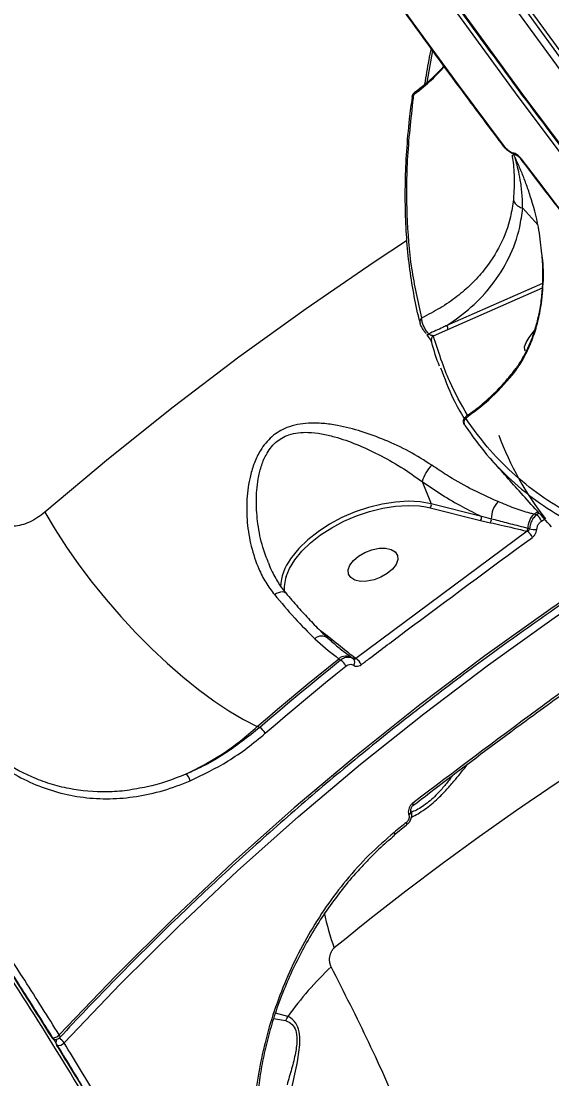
# Model space of a CAD drawing. Header units: millimetres. Extents: x -6028 to 5958, y -6064 to 4137.
# Drawn here: x 577.6 to 668.5, y -255 to -73.9 of the extents above; entities that cross this region are included whole.
import ezdxf

# ---------------------------------------------------------------- set-up
doc = ezdxf.new("R2010")
doc.units = ezdxf.units.MM
for name, color, linetype in [('DIKOM_ОБЪЕКТ', 7, 'Continuous'), ('DIKOM_РАЗМЕР_ЗОНА', 7, 'Continuous'), ('DIKOM_РАЗМЕР_ОБЪЕКТА', 7, 'Continuous')]:
    doc.layers.add(name, color=color, linetype=linetype)
doc.styles.add('style1', font='arial.ttf', dxfattribs={"width": 0.8})
doc.dimstyles.new('1-50', dxfattribs={"dimtxt": 300, "dimasz": 200, "dimexe": 100, "dimexo": 0, "dimgap": 100, "dimtad": 1, "dimtxsty": 'style1', "dimcen": 200, "dimclrd": 7, "dimclre": 7, "dimclrt": 7, "dimadec": 1, "dimazin": 2, "dimtfac": 1, "dimtmove": 0, "dimatfit": 2, "dimfxl": 0, "dimlwd": 25, "dimlwe": 18, "dimarcsym": 0})

# ---------------------------------------------------------------- blocks, each defined once
blk = doc.blocks.new('*D9')
at = {"layer": 'Defpoints', "color": 0, "transparency": 16777216}
for p in [(-6027.56, 1459.58), (4556.58, 1382.7), (4556.58, -5964.37)]:
    blk.add_point(p, dxfattribs=at)
at = {"layer": 'DIKOM_РАЗМЕР_ЗОНА', "color": 7, "lineweight": 18, "transparency": 16777216}
for p, q in [((-6027.56, 1459.58), (-6027.56, -6064.37)), ((4556.58, 1382.7), (4556.58, -6064.37))]:
    blk.add_line(p, q, dxfattribs=at)
at = {"layer": 'DIKOM_РАЗМЕР_ЗОНА', "color": 7, "lineweight": 25, "transparency": 16777216}
blk.add_line((-5827.56, -5964.37), (4356.58, -5964.37), dxfattribs=at)
at = {"layer": 'DIKOM_РАЗМЕР_ЗОНА', "color": 7, "transparency": 16777216}
for points in [[(-5827.56, -5931.03), (-5827.56, -5997.7), (-6027.56, -5964.37)], [(4356.58, -5931.03), (4356.58, -5997.7), (4556.58, -5964.37)]]:
    blk.add_solid(points, dxfattribs=at)
at = {"layer": 'DIKOM_РАЗМЕР_ЗОНА', "color": 7, "transparency": 16777216, "insert": (157.08, -5711.2), "char_height": 300, "attachment_point": 5, "style": 'style1'}
blk.add_mtext('10600', dxfattribs=at)
blk = doc.blocks.new('*D11')
at = {"layer": 'Defpoints', "color": 0, "transparency": 16777216}
for p in [(259.43, 2965.58), (1920.55, -3002.33), (4022.59, -3002.33)]:
    blk.add_point(p, dxfattribs=at)
at = {"layer": 'DIKOM_РАЗМЕР_ОБЪЕКТА', "color": 7, "lineweight": 18, "transparency": 16777216}
for p, q in [((259.43, 2965.58), (4122.59, 2965.58)), ((1920.55, -3002.33), (4122.59, -3002.33))]:
    blk.add_line(p, q, dxfattribs=at)
at = {"layer": 'DIKOM_РАЗМЕР_ОБЪЕКТА', "color": 7, "lineweight": 25, "transparency": 16777216}
blk.add_line((4022.59, 2765.58), (4022.59, -2802.33), dxfattribs=at)
at = {"layer": 'DIKOM_РАЗМЕР_ОБЪЕКТА', "color": 7, "transparency": 16777216}
for points in [[(3989.25, 2765.58), (4055.92, 2765.58), (4022.59, 2965.58)], [(3989.25, -2802.33), (4055.92, -2802.33), (4022.59, -3002.33)]]:
    blk.add_solid(points, dxfattribs=at)
at = {"layer": 'DIKOM_РАЗМЕР_ОБЪЕКТА', "color": 7, "transparency": 16777216, "insert": (3769.41, -24.42), "char_height": 300, "attachment_point": 5, "rotation": 90, "style": 'style1'}
blk.add_mtext('6000', dxfattribs=at)
blk = doc.blocks.new('*D12')
at = {"layer": 'Defpoints', "color": 0, "transparency": 16777216}
for p in [(3056.58, 1987.9), (-4027.97, 676.5), (3056.58, -3714.77)]:
    blk.add_point(p, dxfattribs=at)
at = {"layer": 'DIKOM_РАЗМЕР_ОБЪЕКТА', "color": 7, "lineweight": 18, "transparency": 16777216}
for p, q in [((3056.58, 1987.9), (3056.58, -3814.77)), ((-4027.97, 676.5), (-4027.97, -3814.77))]:
    blk.add_line(p, q, dxfattribs=at)
at = {"layer": 'DIKOM_РАЗМЕР_ОБЪЕКТА', "color": 7, "lineweight": 25, "transparency": 16777216}
blk.add_line((-3827.97, -3714.77), (2856.58, -3714.77), dxfattribs=at)
at = {"layer": 'DIKOM_РАЗМЕР_ОБЪЕКТА', "color": 7, "transparency": 16777216}
for points in [[(-3827.97, -3681.44), (-3827.97, -3748.11), (-4027.97, -3714.77)], [(2856.58, -3681.44), (2856.58, -3748.11), (3056.58, -3714.77)]]:
    blk.add_solid(points, dxfattribs=at)
at = {"layer": 'DIKOM_РАЗМЕР_ОБЪЕКТА', "color": 7, "transparency": 16777216, "insert": (20, -3461.6), "char_height": 300, "attachment_point": 5, "style": 'style1'}
blk.add_mtext('7100', dxfattribs=at)

msp = doc.modelspace()

# ---------------------------------------------------------------- linework, layer by layer
at = {"layer": 'DIKOM_ОБЪЕКТ', "color": 7, "linetype": 'Continuous', "lineweight": 15}
for p, q in [((647.09, -84.434), (648.068, -78.945)), ((660.184, -95.336), (660.19, -95.342)), ((662.062, -97.133), (662.057, -97.123)), ((663.469, -105.99), (666.057, -108.833)), ((666.878, -118.848), (650.502, -126.054)), ((650.643, -126.728), (666.841, -119.599)), ((645.9, -125.668), (645.892, -125.632)), ((648.176, -127.803), (650.643, -126.728)), ((646.254, -152.768), (647.802, -156.581)), ((646.878, -157.104), (647.652, -157.272)), ((647.652, -157.272), (656.258, -159.421)), ((656.408, -158.73), (647.802, -156.581)), ((665.35, -158.35), (666.037, -157.882)), ((665.841, -158.477), (665.35, -158.35)), ((666.293, -158.17), (665.841, -158.477)), ((666.684, -159.549), (667.217, -159.187)), ((656.258, -159.421), (657.943, -159.808)), ((664.254, -161.282), (634.928, -183.084)), ((664.162, -161.259), (664.254, -161.282)), ((629.761, -179.016), (628.879, -178.353)), ((630.857, -179.887), (629.761, -179.016)), ((633.483, -182.344), (634.297, -182.966)), ((631.977, -183.095), (632.304, -183.341)), ((634.297, -182.966), (634.549, -183.156)), ((634.928, -183.084), (634.749, -182.949)), ((618.461, -194.879), (618.037, -194.712)), ((643.976, -209.813), (643.984, -209.834)), ((644.299, -209.128), (644.31, -209.156)), ((644.655, -208.292), (644.666, -208.282)), ((643.595, -211.575), (641.482, -213.295)), ((641.483, -213.295), (641.475, -213.301)), ((623.282, -244.345), (621.132, -243.768)), ((620.841, -244.721), (622.886, -245.064)), ((584.227, -247.951), (584.212, -247.965))]:
    msp.add_line(p, q, dxfattribs=at)
at = {"layer": 'DIKOM_ОБЪЕКТ', "color": 7, "linetype": 'Continuous', "lineweight": 15, "flags": 128}
for points in [[(545.77, 103.619), (555.113, 85.311), (564.722, 67.185), (574.592, 49.247), (584.722, 31.503), (595.107, 13.957), (605.746, -3.385), (616.635, -20.517), (627.769, -37.434), (639.147, -54.132), (650.765, -70.605), (662.619, -86.849), (674.705, -102.858), (687.02, -118.627), (699.56, -134.153), (712.322, -149.429), (725.301, -164.452), (738.494, -179.216)], [(739.543, -179.105), (726.35, -164.341), (713.371, -149.318), (700.609, -134.042), (688.069, -118.516), (675.754, -102.747), (663.668, -86.738), (651.814, -70.494), (640.196, -54.021), (628.819, -37.323), (617.684, -20.406), (606.795, -3.274), (596.157, 14.068), (585.771, 31.614), (575.641, 49.358), (565.771, 67.296), (556.162, 85.422), (546.819, 103.73)], [(618.193, -6.604), (625.327, -17.796), (632.566, -28.896), (639.91, -39.903), (647.358, -50.816), (654.909, -61.633), (662.561, -72.353), (670.314, -82.974), (678.166, -93.495)], [(679.298, -92.795), (671.451, -82.283), (663.705, -71.671), (656.059, -60.96), (648.515, -50.152), (641.073, -39.248), (633.735, -28.25), (626.502, -17.159), (619.374, -5.977)], [(619.794, -5.553), (626.937, -16.759), (634.185, -27.873), (641.538, -38.893), (648.996, -49.819), (656.556, -60.648), (664.219, -71.38), (671.983, -82.012), (679.846, -92.545)], [(660.332, -95.382), (652.479, -84.861), (644.727, -74.24), (637.074, -63.521), (629.524, -52.704), (622.076, -41.791), (614.732, -30.784), (607.493, -19.684), (600.359, -8.492)], [(662.827, -97.195), (662.821, -97.187), (662.823, -97.153), (662.845, -97.098)], [(686.576, -127.302), (683.632, -123.644), (680.699, -119.973), (677.78, -116.289), (674.872, -112.59), (671.978, -108.879), (669.096, -105.154), (666.226, -101.416), (663.37, -97.664)], [(643.588, -111.55), (638.049, -115.192), (626.377, -123.176), (614.898, -131.457), (603.618, -140.029), (592.543, -148.888), (581.68, -158.03)], [(663.926, -130.408), (663.817, -130.229), (663.79, -129.681), (664.044, -128.946), (664.557, -128.085), (665.289, -127.166), (665.458, -126.981)], [(622.994, -169.025), (623.555, -167.682), (624.475, -166.178), (625.687, -164.692), (627.165, -163.257), (628.877, -161.904), (630.785, -160.664), (632.848, -159.562), (635.02, -158.624), (637.255, -157.869), (639.501, -157.314), (641.712, -156.972), (643.838, -156.85), (645.833, -156.951), (646.878, -157.104)], [(647.802, -156.581), (645.926, -156.25), (643.869, -156.147), (641.676, -156.272), (639.397, -156.625), (637.079, -157.197), (634.776, -157.975), (632.535, -158.943), (630.408, -160.079), (628.44, -161.359), (626.674, -162.753), (625.15, -164.233), (623.9, -165.766), (623.725, -166.018)], [(581.68, -158.03), (583.446, -160.999), (585.398, -164.007), (587.517, -167.025), (589.785, -170.027), (592.18, -172.985), (594.681, -175.872), (597.265, -178.662), (599.908, -181.329), (602.587, -183.848), (605.276, -186.198), (607.952, -188.357), (610.59, -190.304), (613.165, -192.023), (615.655, -193.497), (618.037, -194.712)], [(640.298, -168.499), (639.213, -169.128), (638.017, -169.585), (636.807, -169.834), (635.681, -169.854), (634.73, -169.645), (634.031, -169.222), (633.641, -168.621), (633.591, -167.89), (633.886, -167.087), (634.501, -166.279), (635.387, -165.531), (636.472, -164.903), (637.668, -164.445), (638.878, -164.196), (640.004, -164.176), (640.955, -164.385), (641.654, -164.808), (642.044, -165.409), (642.093, -166.141), (641.799, -166.943), (641.183, -167.751), (640.298, -168.499)], [(676.246, -169.139), (668.293, -174.536), (656.981, -182.601), (645.88, -190.98), (635, -199.667), (624.346, -208.656), (613.926, -217.942), (603.747, -227.519), (593.815, -237.38), (584.136, -247.518)], [(584.976, -248.877), (594.625, -238.769), (604.528, -228.937), (614.676, -219.39), (625.065, -210.132), (635.687, -201.169), (646.535, -192.509), (657.601, -184.155), (668.88, -176.114), (677.362, -170.365)], [(620.965, -172.114), (621.352, -171.902), (621.726, -171.745), (622.073, -171.649), (622.381, -171.617), (622.637, -171.652), (622.833, -171.751), (622.898, -171.814)], [(618.037, -194.712), (619.759, -193.233), (621.487, -191.762), (623.22, -190.298), (624.96, -188.842), (626.705, -187.393), (628.457, -185.953), (630.214, -184.52), (631.977, -183.095)], [(632.304, -183.341), (630.554, -184.757), (628.809, -186.18), (627.069, -187.611), (625.336, -189.049), (623.608, -190.495), (621.887, -191.949), (620.171, -193.41), (618.461, -194.879)], [(619.41, -195.87), (621.116, -194.405), (622.828, -192.947), (624.546, -191.496), (626.269, -190.053), (627.999, -188.618), (629.734, -187.19), (631.475, -185.77), (633.222, -184.358)], [(643.576, -211.12), (643.311, -211.335), (643.046, -211.55), (642.782, -211.765), (642.517, -211.98), (642.253, -212.195), (641.989, -212.411), (641.725, -212.627), (641.461, -212.843)], [(643.595, -211.575), (643.605, -211.565), (643.638, -211.512), (643.651, -211.439), (643.645, -211.347), (643.62, -211.24), (643.576, -211.12)], [(641.461, -212.843), (641.505, -212.962), (641.531, -213.069), (641.538, -213.16), (641.524, -213.233), (641.492, -213.286), (641.483, -213.295)], [(584.136, -247.518), (584.206, -247.646), (584.248, -247.76), (584.261, -247.854), (584.244, -247.926), (584.227, -247.951)]]:
    msp.add_lwpolyline(points, dxfattribs=at)
at = {"layer": 'DIKOM_ОБЪЕКТ', "color": 7, "linetype": 'Continuous', "lineweight": 15}
for centre, radius, start, end in [((645.318, -87.101), 0.806, 126.19387, 170.88948), ((660.298, -95.229), 0.157, 226.43225, 282.3968), ((662.471, -96.146), 0.728, 211.26419, 258.74097), ((663.333, -97.515), 0.154, 220.81442, 283.6503), ((646.792, -125.452), 0.919, 130.11365, 191.33524), ((650.046, -126.501), 0.638, 339.17468, 44.40085), ((647.112, -127.167), 0.415, 262.04687, 309.98963), ((648.741, -128.535), 0.925, 127.61981, 194.47915), ((654.343, -142.606), 0.947, 131.85164, 219.96458), ((709.389, -126.436), 53.276, 200.19553, 217.91322), ((652.679, -154.666), 6.699, 135.49475, 163.54354), ((647.158, -156.803), 0.681, 316.4914, 19.02551), ((662.264, -159.084), 4.164, 136.35119, 181.36931), ((655.764, -158.952), 0.681, 316.49017, 19.03487), ((657.41, -159.339), 0.71, 318.67613, 12.73185), ((667.819, -160.787), 3.47, 135.37527, 179.91002), ((664.55, -160.36), 2.283, 20.79265, 55.55422), ((663.654, -160.784), 0.696, 316.96393, 0.19947), ((665.494, -158.08), 2.903, 252.91633, 277.76065), ((662.92, -163.272), 2.396, 22.93344, 56.14074), ((630.623, -171.177), 8.614, 143.20425, 177.38782), ((629.193, -171.101), 6.537, 161.48819, 186.04932), ((629.06, -181.031), 1.808, 54.11147, 131.25395), ((630.602, -179.489), 0.473, 265.21775, 302.65819), ((633.229, -184.69), 2.028, 58.23955, 128.12933), ((631.086, -185.363), 2.36, 25.20333, 58.94014), ((634.51, -182.625), 0.402, 237.91056, 306.37822), ((633.905, -183.686), 0.834, 319.51529, 39.44758), ((633.744, -185.009), 2.26, 23.07878, 58.39544), ((935.894, -604.442), 480.711, 119.39388, 129.33352), ((617.276, -196.963), 2.397, 27.11818, 60.37735), ((604.976, -204.199), 1.558, 6.38809, 57.59721), ((644.266, -208.057), 0.46, 330.64464, 31.74385), ((643.65, -209.242), 0.658, 299.72754, 10.35522), ((643.656, -209.26), 0.661, 299.80091, 9.79582), ((672.062, -217.922), 43.425, 191.52961, 199.79383), ((669.803, -277.415), 57.078, 133.25923, 144.59199), ((621.017, -243.568), 2.394, 321.32618, 341.06976), ((583.124, -246.671), 1.32, 258.16566, 320.07007), ((583.346, -247.672), 0.572, 210.53415, 248.18946), ((583.494, -247.271), 1, 248.86359, 317.09668), ((582.745, -250.328), 2.661, 33.05124, 58.86744), ((584.698, -248.799), 1.132, 150.87774, 207.28589), ((583.967, -248.032), 1.316, 257.87833, 320.03727)]:
    msp.add_arc(centre, radius, start, end, dxfattribs=at)
for points, knots in [([(739.373, -179.061), (737.211, -176.67), (730.942, -169.736), (720.705, -158.089), (708.726, -144.049), (696.938, -129.789), (685.341, -115.316), (673.94, -100.633), (662.736, -85.744), (651.733, -70.653), (640.933, -55.364), (630.34, -39.881), (619.956, -24.208), (609.785, -8.348), (599.827, 7.693), (590.087, 23.912), (580.567, 40.304), (571.269, 56.865), (562.195, 73.591), (553.349, 90.478), (544.731, 107.521), (536.346, 124.715), (528.194, 142.056), (520.278, 159.541), (512.6, 177.163), (505.162, 194.918), (497.966, 212.802), (491.013, 230.811), (484.306, 248.938), (477.847, 267.181), (471.636, 285.533), (465.677, 303.991), (459.968, 322.548), (454.518, 341.203), (449.56, 359.026), (446.524, 370.664), (445.125, 376.023)], [0, 0, 0, 0, 0.0157717, 0.0457291, 0.0756867, 0.1056445, 0.1356023, 0.1655601, 0.1955179, 0.2254759, 0.2554338, 0.2853918, 0.3153499, 0.3453079, 0.3752661, 0.4052242, 0.4351824, 0.4651406, 0.4950988, 0.5250572, 0.5550155, 0.5849738, 0.6149321, 0.6448905, 0.6748489, 0.7048073, 0.7347656, 0.764724, 0.7946825, 0.8246409, 0.8545994, 0.8845579, 0.9145164, 0.9444749, 0.9744334, 1, 1, 1, 1]), ([(584.136, -247.518), (582.183, -244.403), (576.881, -235.945), (567.526, -221.875), (555.889, -205.285), (543.464, -188.47), (530.327, -171.518), (516.533, -154.504), (502.12, -137.481), (487.1, -120.479), (471.51, -103.526), (455.403, -86.672), (438.856, -69.997), (421.944, -53.578), (404.717, -37.47), (387.198, -21.705), (369.422, -6.304), (351.446, 8.69), (333.355, 23.208), (315.231, 37.18), (297.133, 50.558), (279.09, 63.308), (261.133, 75.421), (243.314, 86.864), (225.718, 97.587), (208.427, 107.538), (191.498, 116.678), (174.965, 124.976), (158.85, 132.434), (143.199, 139.037), (128.082, 144.757), (113.572, 149.564), (100.368, 153.253), (88.381, 155.962), (77.515, 157.836), (67.183, 159.004), (57.431, 159.463), (48.341, 159.214), (39.938, 158.256), (32.979, 156.828), (28.98, 155.538), (27.351, 155.012)], [0, 0, 0, 0, 0.0156529, 0.0424898, 0.0694115, 0.0963763, 0.1233411, 0.1502628, 0.1770999, 0.2039369, 0.2308586, 0.2578233, 0.2847881, 0.3117098, 0.3385468, 0.3653839, 0.3923055, 0.4192703, 0.446235, 0.4731567, 0.4999938, 0.5268308, 0.5537526, 0.5807173, 0.6076819, 0.6346036, 0.6614408, 0.6882778, 0.7151994, 0.742164, 0.7691288, 0.7960505, 0.8228874, 0.8459666, 0.8691683, 0.8923973, 0.9156265, 0.9388281, 0.9615879, 0.984348, 1, 1, 1, 1]), ([(660.184, -95.336), (658.221, -92.721), (652.528, -85.14), (643.258, -72.437), (632.445, -57.165), (621.84, -41.697), (611.627, -26.312), (604.466, -15.186), (600.75, -9.299), (600.213, -8.448)], [0, 0, 0, 0, 0.0934441, 0.2709367, 0.4484311, 0.6259262, 0.8034219, 0.9715758, 1, 1, 1, 1]), ([(646.735, -84.751), (646.952, -83.377), (647.268, -81.378), (647.711, -79.297), (647.849, -78.645)], [0, 0, 0, 0, 0.6868533, 1, 1, 1, 1]), ([(644.842, -86.45), (644.881, -86.422), (645.949, -85.648), (647.818, -84.158), (649.378, -82.488), (650.096, -81.72)], [0, 0, 0, 0, 0.0202251, 0.5495719, 1, 1, 1, 1]), ([(644.982, -86.073), (645.589, -85.628), (647.059, -84.549), (648.735, -83.043), (649.716, -81.937), (650.012, -81.605)], [0, 0, 0, 0, 0.32936006, 0.79808715, 1, 1, 1, 1]), ([(646.2, -124.749), (645.571, -121.966), (644.314, -116.399), (643.575, -107.118), (643.618, -97.22), (644.434, -90.04), (644.842, -86.45)], [0, 0, 0, 0, 0.2485943, 0.4971887, 0.7485934, 1, 1, 1, 1]), ([(644.542, -86.979), (644.551, -86.89), (644.577, -86.651), (644.751, -86.329), (644.96, -86.184), (645.037, -86.132)], [0, 0, 0, 0, 0.2760754, 0.7364539, 1, 1, 1, 1]), ([(644.842, -86.45), (644.847, -86.422), (644.875, -86.274), (644.96, -86.194), (645.029, -86.129)], [0, 0, 0, 0, 0.1887284, 1, 1, 1, 1]), ([(645.952, -125.625), (645.937, -125.576), (645.509, -124.124), (644.893, -121.087), (644.122, -116.503), (643.624, -111.705), (643.366, -106.724), (643.354, -101.562), (643.597, -96.216), (644, -91.346), (644.427, -88.188), (644.596, -86.933)], [0, 0, 0, 0, 0.0045104, 0.1338799, 0.2635207, 0.3933886, 0.5234262, 0.6535871, 0.783819, 0.9140656, 1, 1, 1, 1]), ([(662.342, -96.85), (662.309, -96.849), (662.086, -96.84), (661.653, -96.639), (661.03, -96.241), (660.5, -95.753), (660.274, -95.43), (660.204, -95.332)], [0, 0, 0, 0, 0.0396297, 0.2697399, 0.5664988, 0.8677456, 1, 1, 1, 1]), ([(661.848, -96.524), (661.745, -96.497), (661.538, -96.441), (661.16, -96.21), (660.777, -95.893), (660.5, -95.599), (660.364, -95.424), (660.332, -95.382)], [0, 0, 0, 0, 0.22497576, 0.44958368, 0.68033514, 0.92381438, 1, 1, 1, 1]), ([(661.682, -96.917), (661.682, -96.934), (661.673, -97.098), (661.85, -98.157), (661.999, -99.817), (662.065, -101.927), (661.936, -103.618), (661.872, -104.464)], [0, 0, 0, 0, 0.0274941, 0.2574797, 0.4880172, 0.7440192, 1, 1, 1, 1]), ([(662.845, -97.098), (662.741, -97.011), (662.516, -96.822), (662.158, -96.607), (661.952, -96.552), (661.848, -96.524)], [0, 0, 0, 0, 0.2985975, 0.6490427, 1, 1, 1, 1]), ([(666.705, -113.295), (666.553, -111.931), (666.188, -108.659), (665.107, -104.818), (664.044, -101.712), (663.22, -99.606), (662.474, -97.92), (662.01, -96.955), (661.922, -96.835), (661.913, -96.822)], [0, 0, 0, 0, 0.2037545, 0.488978, 0.6123607, 0.735517, 0.8750064, 0.9868379, 1, 1, 1, 1]), ([(663.46, -105.984), (663.46, -105.983), (663.46, -105.07), (663.377, -103.374), (663.091, -101.14), (662.709, -99.293), (662.313, -97.836), (662.242, -97.502), (662.208, -97.341)], [0, 0, 0, 0, 0.000283, 0.2189161, 0.4375539, 0.6302011, 0.8223051, 1, 1, 1, 1]), ([(662.825, -97.197), (662.8, -97.174), (662.707, -97.087), (662.557, -96.98), (662.412, -96.894), (662.335, -96.862), (662.331, -96.861), (662.329, -96.861)], [0, 0, 0, 0, 0.1109205, 0.422667, 0.6630186, 0.8650806, 1, 1, 1, 1]), ([(663.214, -97.617), (663.185, -97.579), (663.092, -97.453), (662.949, -97.303), (662.843, -97.21), (662.826, -97.195)], [0, 0, 0, 0, 0.2723059, 0.8806466, 1, 1, 1, 1]), ([(663.37, -97.664), (663.325, -97.607), (663.171, -97.41), (662.981, -97.228), (662.845, -97.098)], [0, 0, 0, 0, 0.2879228, 1, 1, 1, 1]), ([(686.425, -127.256), (684.387, -124.72), (678.476, -117.37), (670.741, -107.487), (665.1, -100.086), (663.219, -97.618)], [0, 0, 0, 0, 0.2597904, 0.7532522, 1, 1, 1, 1]), ([(661.872, -104.464), (661.73, -105.47), (661.342, -108.211), (659.763, -112.353), (657.342, -116.121), (654.716, -119), (652.21, -121.163), (649.398, -123.117), (647.266, -124.205), (646.2, -124.749)], [0, 0, 0, 0, 0.1127996, 0.3073778, 0.5062368, 0.6280284, 0.7498316, 0.8749168, 1, 1, 1, 1]), ([(661.872, -104.464), (661.879, -104.498), (661.927, -104.74), (662.153, -105.171), (662.703, -105.68), (663.207, -105.882), (663.46, -105.984)], [0, 0, 0, 0, 0.0544763, 0.3766944, 0.6883686, 1, 1, 1, 1]), ([(650.502, -126.054), (651.942, -125.033), (654.844, -122.977), (658.416, -119.09), (661.273, -114.538), (662.926, -110.059), (663.324, -107.072), (663.469, -105.99)], [0, 0, 0, 0, 0.2061831, 0.4154242, 0.6401038, 0.869599, 1, 1, 1, 1]), ([(663.469, -105.99), (663.468, -105.989), (663.466, -105.987), (663.463, -105.985), (663.461, -105.984), (663.46, -105.984)], [0, 0, 0, 0, 0.4535018, 0.8183234, 1, 1, 1, 1]), ([(661.716, -134.493), (661.78, -134.412), (662.362, -133.681), (663.396, -132.148), (664.674, -129.671), (665.692, -126.919), (666.561, -123.489), (667.015, -119.452), (667.085, -115.84), (666.785, -113.834), (666.705, -113.295)], [0, 0, 0, 0, 0.0155806, 0.1406324, 0.2657395, 0.3981945, 0.5307547, 0.7287868, 0.9271296, 1, 1, 1, 1]), ([(661.844, -134.022), (662.006, -133.827), (662.553, -133.162), (663.413, -131.781), (664.399, -129.911), (665.262, -127.821), (665.966, -125.552), (666.496, -123.094), (666.838, -120.463), (666.964, -117.67), (666.921, -115.281), (666.763, -113.851), (666.71, -113.368)], [0, 0, 0, 0, 0.0406659, 0.1382412, 0.2384124, 0.3427762, 0.4502317, 0.5602491, 0.6800838, 0.8043268, 0.9339353, 1, 1, 1, 1]), ([(647.378, -127.484), (647.213, -127.268), (646.889, -126.846), (646.501, -126.128), (646.239, -125.426), (646.178, -124.976), (646.197, -124.781), (646.2, -124.749)], [0, 0, 0, 0, 0.22339938, 0.43768522, 0.68497692, 0.94883404, 1, 1, 1, 1]), ([(646.94, -127.429), (646.873, -127.348), (646.678, -127.111), (646.386, -126.679), (646.079, -126.176), (645.967, -125.849), (645.904, -125.667)], [0, 0, 0, 0, 0.1276069, 0.3727459, 0.6522579, 1, 1, 1, 1]), ([(650.502, -126.054), (650.277, -126.16), (649.238, -126.646), (648.195, -127.116), (647.378, -127.484)], [0, 0, 0, 0, 0.2174529, 1, 1, 1, 1]), ([(647.846, -128.77), (647.847, -128.771), (647.849, -128.78), (647.828, -128.722), (647.757, -128.58), (647.604, -128.317), (647.384, -127.996), (647.187, -127.735), (647.081, -127.612), (647.053, -127.579)], [0, 0, 0, 0, 0.0240535, 0.1435143, 0.3125486, 0.5409538, 0.7535064, 0.9344199, 1, 1, 1, 1]), ([(648.176, -127.803), (648.097, -127.796), (647.959, -127.783), (647.735, -127.709), (647.565, -127.624), (647.449, -127.547), (647.399, -127.503), (647.378, -127.484)], [0, 0, 0, 0, 0.3756236, 0.6516978, 0.8444935, 0.9349259, 1, 1, 1, 1]), ([(654.03, -141.408), (652.959, -139.538), (650.572, -135.369), (649.028, -130.493), (648.176, -127.803)], [0, 0, 0, 0, 0.4484678, 1, 1, 1, 1]), ([(649.214, -133.014), (648.736, -131.685), (648.239, -130.303), (647.867, -128.823), (647.853, -128.766)], [0, 0, 0, 0, 0.9613893, 1, 1, 1, 1]), ([(649.408, -133.278), (650.086, -135.094), (651.235, -138.17), (652.813, -140.884), (653.46, -141.997)], [0, 0, 0, 0, 0.5899603, 1, 1, 1, 1]), ([(653.711, -141.901), (655.074, -140.886), (658.054, -138.667), (660.428, -135.961), (661.716, -134.493)], [0, 0, 0, 0, 0.4574427, 1, 1, 1, 1]), ([(653.73, -141.621), (654.272, -141.247), (655.767, -140.214), (657.969, -138.294), (660.153, -136.145), (661.338, -134.658), (661.835, -134.035)], [0, 0, 0, 0, 0.1724797, 0.4766261, 0.7806351, 1, 1, 1, 1]), ([(661.716, -134.493), (661.716, -134.467), (661.722, -134.304), (661.747, -134.127), (661.861, -134.053), (661.871, -134.047)], [0, 0, 0, 0, 0.1441322, 0.9247587, 1, 1, 1, 1]), ([(647.901, -149.97), (646.636, -149.165), (644.102, -147.554), (639.982, -145.641), (635.862, -144.116), (632.296, -143.208), (629.262, -142.779), (626.964, -142.725), (624.902, -142.969), (622.731, -143.581), (620.429, -144.951), (618.627, -147.167), (617.497, -149.514), (616.645, -152.302), (616.163, -155.756), (616.241, -159.837), (616.9, -163.887), (618.05, -167.316), (619.432, -170.068), (620.454, -171.432), (620.965, -172.114)], [0, 0, 0, 0, 0.07544706, 0.15102846, 0.22138593, 0.29172241, 0.33465785, 0.3775432, 0.4104244, 0.44325579, 0.49624741, 0.54907836, 0.58898642, 0.6289734, 0.69694443, 0.76500823, 0.8363505, 0.90762927, 0.95382885, 1, 1, 1, 1]), ([(653.544, -143.114), (653.522, -143.083), (653.479, -143.02), (653.409, -142.886), (653.337, -142.675), (653.313, -142.407), (653.379, -142.099), (653.53, -141.821), (653.695, -141.705), (653.762, -141.658)], [0, 0, 0, 0, 0.119277, 0.2416901, 0.3612159, 0.5070364, 0.677131, 0.8686664, 1, 1, 1, 1]), ([(653.711, -141.901), (653.706, -141.867), (653.684, -141.743), (653.731, -141.699), (653.766, -141.666)], [0, 0, 0, 0, 0.2706794, 1, 1, 1, 1]), ([(671.801, -158.463), (669.987, -157.382), (666.357, -155.221), (661.594, -151.304), (657.294, -146.934), (654.906, -143.579), (653.711, -141.901)], [0, 0, 0, 0, 0.2490974, 0.4981939, 0.7490972, 1, 1, 1, 1]), ([(619.975, -166.696), (619.624, -165.812), (618.779, -163.683), (618.098, -160.118), (617.783, -156.183), (618.031, -152.868), (618.649, -150.197), (619.537, -148.001), (621.063, -145.947), (623.118, -144.781), (625.055, -144.368), (626.925, -144.301), (629.01, -144.541), (631.795, -145.204), (635.071, -146.355), (638.873, -148.123), (642.689, -150.231), (645.067, -151.923), (646.254, -152.768)], [0, 0, 0, 0, 0.0587039, 0.1414429, 0.2191172, 0.2966614, 0.3405584, 0.3843292, 0.4401536, 0.4956972, 0.531104, 0.5666026, 0.6146611, 0.6627918, 0.7437851, 0.8248128, 0.9124769, 1, 1, 1, 1]), ([(653.617, -143.215), (654.805, -144.885), (657.181, -148.224), (661.473, -152.599), (666.253, -156.541), (669.916, -158.724), (671.747, -159.815)], [0, 0, 0, 0, 0.2490971, 0.4981926, 0.7490963, 1, 1, 1, 1]), ([(507.433, -146.683), (510.217, -149.987), (517.716, -158.889), (529.424, -173.369), (542.352, -190.052), (554.688, -206.758), (566.374, -223.428), (577.349, -240.002), (587.372, -256.116), (596.432, -271.725), (604.537, -286.797), (611.821, -301.577), (618.22, -315.999), (623.69, -330.004), (628.112, -343.285), (631.495, -355.81), (633.871, -367.572), (635.277, -378.757), (635.674, -389.312), (635, -399.149), (633.509, -407.611), (631.772, -412.388), (631.007, -414.493)], [0, 0, 0, 0, 0.03001692, 0.08086534, 0.13175285, 0.18260105, 0.23492645, 0.2872945, 0.33961996, 0.39046837, 0.44135552, 0.49220394, 0.5445294, 0.59689745, 0.64922277, 0.70007078, 0.7509577, 0.80180533, 0.85412993, 0.90649732, 0.95882213, 1, 1, 1, 1]), ([(659.252, -156.21), (657.655, -155.496), (654.731, -154.191), (650.912, -151.98), (648.74, -150.53), (647.901, -149.97)], [0, 0, 0, 0, 0.42511413, 0.77807945, 1, 1, 1, 1]), ([(668.428, -160.529), (666.56, -158.479), (663.026, -154.602), (659.565, -150.652), (657.934, -148.791)], [0, 0, 0, 0, 0.5288525, 1, 1, 1, 1]), ([(646.254, -152.768), (647.389, -153.541), (649.669, -155.093), (653.075, -157.087), (655.312, -158.19), (656.408, -158.73)], [0, 0, 0, 0, 0.3357641, 0.6747615, 1, 1, 1, 1]), ([(516.116, -156.19), (518.729, -159.351), (525.129, -167.093), (534.819, -179.368), (545.346, -193.145), (555.48, -206.976), (565.193, -220.828), (574.393, -234.528), (580.034, -243.486), (582.853, -247.963)], [0, 0, 0, 0, 0.1010534, 0.2475251, 0.3938458, 0.5453006, 0.6969226, 0.8485447, 1, 1, 1, 1]), ([(665.35, -158.35), (665.133, -158.295), (664.03, -158.015), (662.037, -157.353), (660.182, -156.592), (659.252, -156.21)], [0, 0, 0, 0, 0.1088938, 0.5528056, 1, 1, 1, 1]), ([(581.68, -158.03), (580.823, -158.657), (579.129, -159.896), (576.292, -160.591), (573.612, -160.27), (571.759, -159.165), (570.956, -158.192), (570.733, -157.922)], [0, 0, 0, 0, 0.2385236, 0.4713369, 0.696805, 0.9159868, 1, 1, 1, 1]), ([(658.102, -159.183), (657.851, -159.12), (657.282, -158.975), (656.722, -158.818), (656.408, -158.73)], [0, 0, 0, 0, 0.44029291, 1, 1, 1, 1]), ([(664.349, -160.782), (664.107, -160.721), (662.897, -160.417), (660.832, -159.883), (658.969, -159.405), (658.102, -159.183)], [0, 0, 0, 0, 0.1178815, 0.5894583, 1, 1, 1, 1]), ([(665.841, -158.477), (665.769, -158.537), (665.499, -158.758), (665.099, -159.269), (664.739, -160.042), (664.674, -160.584), (664.641, -160.855)], [0, 0, 0, 0, 0.1092171, 0.4079517, 0.7031082, 1, 1, 1, 1]), ([(520.106, -160.906), (521.569, -162.694), (525.306, -167.262), (531.129, -174.582), (537.582, -182.848), (543.837, -191.057), (549.906, -199.212), (555.79, -207.315), (561.49, -215.371), (567.008, -223.381), (572.346, -231.346), (577.504, -239.27), (582.486, -247.155), (587.284, -254.993), (591.885, -262.761), (596.268, -270.425), (600.421, -277.964), (604.342, -285.375), (608.033, -292.661), (611.497, -299.826), (614.735, -306.871), (617.747, -313.799), (620.535, -320.611), (623.099, -327.31), (625.439, -333.898), (627.554, -340.372), (629.44, -346.718), (631.086, -352.909), (632.487, -358.923), (633.64, -364.752), (634.547, -370.4), (635.209, -375.869), (635.626, -381.162), (635.799, -386.28), (635.726, -391.224), (635.408, -395.995), (634.843, -400.592), (634.035, -405.021), (632.964, -409.251), (632.031, -412.333), (631.376, -413.936), (631.243, -414.26)], [0, 0, 0, 0, 0.0170468, 0.0435528, 0.0699367, 0.0962289, 0.1224591, 0.1486579, 0.1748547, 0.201074, 0.2273412, 0.2536868, 0.2801404, 0.3067321, 0.3333827, 0.3599472, 0.386381, 0.4127152, 0.43898, 0.465205, 0.4914211, 0.5176541, 0.5439275, 0.5702715, 0.5967158, 0.62329, 0.6499714, 0.6766221, 0.703128, 0.7295247, 0.7558415, 0.7821073, 0.8083505, 0.8345981, 0.8608701, 0.887191, 0.9135856, 0.9400793, 0.9666807, 0.9932504, 1, 1, 1, 1]), ([(657.943, -159.808), (658.553, -159.942), (660.651, -160.401), (662.706, -160.903), (664.162, -161.259)], [0, 0, 0, 0, 0.2911691, 1, 1, 1, 1]), ([(664.641, -160.855), (664.625, -160.908), (664.592, -161.016), (664.467, -161.157), (664.346, -161.24), (664.27, -161.275), (664.254, -161.282)], [0, 0, 0, 0, 0.2865439, 0.5897665, 0.91381, 1, 1, 1, 1]), ([(664.641, -160.855), (664.594, -160.843), (664.497, -160.819), (664.399, -160.794), (664.349, -160.782)], [0, 0, 0, 0, 0.48782073, 1, 1, 1, 1]), ([(665.126, -162.338), (665.16, -162.312), (665.321, -162.189), (665.573, -161.903), (665.815, -161.443), (665.862, -161.119), (665.886, -160.956)], [0, 0, 0, 0, 0.081022, 0.3908139, 0.695159, 1, 1, 1, 1]), ([(665.886, -160.956), (665.909, -160.794), (665.956, -160.47), (666.197, -160.012), (666.46, -159.713), (666.637, -159.584), (666.684, -159.549)], [0, 0, 0, 0, 0.2954328, 0.5903873, 0.8901572, 1, 1, 1, 1]), ([(635.823, -184.123), (636.317, -183.748), (638.79, -181.873), (648.474, -174.568), (657.808, -167.713), (665.126, -162.338)], [0, 0, 0, 0, 0.0512263, 0.2561282, 1, 1, 1, 1]), ([(619.942, -166.707), (620.024, -166.937), (620.394, -167.971), (621.31, -169.597), (622.227, -171.073), (622.829, -171.711), (622.906, -171.792)], [0, 0, 0, 0, 0.11995042, 0.5411606, 0.94166643, 1, 1, 1, 1]), ([(676.541, -169.463), (676.362, -169.579), (672.649, -171.982), (665.554, -176.921), (655.277, -184.296), (645.195, -191.962), (635.291, -199.874), (625.576, -208.04), (616.055, -216.452), (606.731, -225.106), (597.613, -234), (590.134, -241.643), (585.726, -246.35), (584.227, -247.951)], [0, 0, 0, 0, 0.0052945, 0.1098334, 0.2143714, 0.3189095, 0.4234469, 0.5279835, 0.6325205, 0.7370569, 0.8415928, 0.9461281, 1, 1, 1, 1]), ([(622.9, -171.813), (622.992, -171.924), (623.782, -172.876), (625.26, -174.565), (627.303, -176.779), (628.924, -178.435), (629.838, -179.29), (630.112, -179.547)], [0, 0, 0, 0, 0.0370515, 0.3179189, 0.5988609, 0.8795995, 1, 1, 1, 1]), ([(620.965, -172.114), (622.132, -173.499), (624.494, -176.299), (626.734, -178.539), (627.868, -179.672)], [0, 0, 0, 0, 0.4942367, 1, 1, 1, 1]), ([(627.868, -179.672), (629.125, -180.761), (630.551, -181.996), (631.827, -182.979), (631.977, -183.095)], [0, 0, 0, 0, 0.8821367, 1, 1, 1, 1]), ([(630.12, -179.566), (630.685, -180.075), (631.818, -181.097), (632.945, -181.942), (633.51, -182.365)], [0, 0, 0, 0, 0.4989319, 1, 1, 1, 1]), ([(634.749, -182.949), (634.398, -182.684), (633.071, -181.682), (631.795, -180.648), (630.857, -179.887)], [0, 0, 0, 0, 0.2646844, 1, 1, 1, 1]), ([(634.549, -183.156), (634.48, -183.111), (634.228, -182.947), (633.703, -182.824), (632.98, -182.92), (632.529, -183.201), (632.304, -183.341)], [0, 0, 0, 0, 0.1106094, 0.4063461, 0.7035058, 1, 1, 1, 1]), ([(633.222, -184.358), (633.352, -184.271), (633.614, -184.096), (634.037, -184.031), (634.348, -184.103), (634.498, -184.2), (634.539, -184.227)], [0, 0, 0, 0, 0.2969008, 0.5940464, 0.8894602, 1, 1, 1, 1]), ([(634.539, -184.227), (634.57, -184.248), (634.71, -184.341), (635.003, -184.421), (635.426, -184.372), (635.691, -184.206), (635.823, -184.123)], [0, 0, 0, 0, 0.0855417, 0.3893658, 0.6948462, 1, 1, 1, 1]), ([(634.928, -183.084), (634.891, -183.117), (634.819, -183.182), (634.695, -183.212), (634.604, -183.192), (634.559, -183.162), (634.549, -183.156)], [0, 0, 0, 0, 0.3131081, 0.6196078, 0.9172774, 1, 1, 1, 1]), ([(673.667, -186.226), (673.16, -186.594), (670.627, -188.437), (660.859, -195.583), (651.766, -202.448), (644.657, -207.815)], [0, 0, 0, 0, 0.0517121, 0.2585541, 1, 1, 1, 1]), ([(673.698, -186.707), (670.474, -189.05), (662.627, -194.754), (652.963, -201.96), (646.581, -206.848), (644.682, -208.303)], [0, 0, 0, 0, 0.32879514, 0.80018522, 1, 1, 1, 1]), ([(597.441, -205.35), (596.876, -205.457), (595.168, -205.781), (591.26, -206.003), (586.838, -205.654), (582.572, -204.573), (578.442, -203.037), (574.53, -200.827), (570.929, -197.989), (567.976, -195.199), (566.132, -192.86), (565.05, -191.488)], [0, 0, 0, 0, 0.0458218, 0.1386455, 0.3188576, 0.4116826, 0.5045099, 0.683884, 0.7762956, 0.8687074, 1, 1, 1, 1]), ([(564.926, -192.315), (566.032, -193.718), (568.16, -196.417), (571.779, -199.725), (575.558, -202.43), (579.594, -204.552), (583.84, -206.053), (588.249, -206.931), (592.77, -207.182), (597.356, -206.769), (601.965, -205.78), (605.006, -204.61), (606.524, -204.026)], [0, 0, 0, 0, 0.107083, 0.2059738, 0.3051846, 0.4040773, 0.5033375, 0.6029168, 0.7021784, 0.8013481, 0.900833, 1, 1, 1, 1]), ([(605.811, -202.884), (607.9, -201.819), (611.066, -200.206), (615.106, -197.271), (617.06, -195.565), (618.037, -194.712)], [0, 0, 0, 0, 0.4927814, 0.7463928, 1, 1, 1, 1]), ([(618.461, -194.879), (616.464, -196.466), (613.439, -198.87), (609.144, -201.361), (606.922, -202.376), (605.811, -202.884)], [0, 0, 0, 0, 0.492809, 0.7464045, 1, 1, 1, 1]), ([(606.524, -204.026), (608.719, -202.968), (612.043, -201.366), (616.305, -198.432), (618.375, -196.724), (619.41, -195.87)], [0, 0, 0, 0, 0.4927663, 0.7463818, 1, 1, 1, 1]), ([(644.372, -210.222), (644.491, -210.172), (645.299, -209.832), (646.999, -208.75), (649.034, -206.998), (650.694, -205.254), (652.29, -203.405), (653.329, -202.082), (653.962, -201.276)], [0, 0, 0, 0, 0.0375777, 0.255417, 0.4737592, 0.6188577, 0.7677795, 1, 1, 1, 1]), ([(605.811, -202.884), (603.603, -203.736), (600.819, -204.811), (598.02, -205.257), (597.441, -205.35)], [0, 0, 0, 0, 0.7931626, 1, 1, 1, 1]), ([(651.367, -203.213), (651.333, -203.261), (650.961, -203.788), (650.129, -204.825), (648.694, -206.472), (646.85, -208.119), (645.241, -209.084), (644.456, -209.354), (644.286, -209.412)], [0, 0, 0, 0, 0.0182838, 0.2016297, 0.3894907, 0.6579189, 0.9259443, 1, 1, 1, 1]), ([(644.657, -207.815), (644.534, -207.925), (644.288, -208.146), (644.026, -208.606), (643.887, -209.094), (643.882, -209.513), (643.95, -209.73), (643.976, -209.813)], [0, 0, 0, 0, 0.2182676, 0.4367388, 0.6530145, 0.8657189, 1, 1, 1, 1]), ([(643.984, -209.834), (643.989, -209.847), (644.025, -209.944), (644.057, -210.153), (644.019, -210.426), (643.923, -210.693), (643.783, -210.929), (643.64, -211.061), (643.576, -211.12)], [0, 0, 0, 0, 0.0340321, 0.2523107, 0.4705546, 0.5979368, 0.8192788, 1, 1, 1, 1]), ([(644.306, -209.146), (644.307, -209.148), (644.413, -209.327), (644.456, -209.789), (644.377, -210.471), (644.076, -211.124), (643.736, -211.421), (643.583, -211.556)], [0, 0, 0, 0, 0.0019505, 0.241976, 0.4995583, 0.7736767, 1, 1, 1, 1]), ([(644.655, -208.294), (644.646, -208.301), (644.6, -208.332), (644.499, -208.439), (644.39, -208.604), (644.317, -208.781), (644.284, -208.94), (644.281, -209.063), (644.298, -209.122), (644.297, -209.122), (644.297, -209.122)], [0, 0, 0, 0, 0.0434738, 0.2043513, 0.3668694, 0.522821, 0.6578155, 0.7993615, 0.956473, 1, 1, 1, 1]), ([(641.461, -212.843), (640.022, -214.094), (637.143, -216.597), (633.269, -220.902), (629.79, -225.501), (626.738, -230.34), (624.071, -235.432), (621.833, -240.717), (620.026, -246.115), (618.661, -251.553), (617.759, -256.955), (617.304, -262.247), (617.286, -267.33), (617.708, -272.12), (618.497, -276.612), (619.344, -279.3), (619.766, -280.643)], [0, 0, 0, 0, 0.0751069, 0.1502145, 0.2212813, 0.2925769, 0.3636443, 0.43477, 0.5061223, 0.5772482, 0.6483394, 0.7196581, 0.7907498, 0.8604278, 0.9303179, 1, 1, 1, 1]), ([(641.534, -213.379), (641.091, -213.74), (639.691, -214.882), (637.752, -216.726), (636.32, -218.287), (635.752, -218.904)], [0, 0, 0, 0, 0.2187265, 0.690678, 1, 1, 1, 1]), ([(635.752, -218.904), (635.442, -219.233), (634.239, -220.502), (632.287, -222.918), (629.914, -226.129), (627.726, -229.505), (625.729, -232.994), (623.946, -236.568), (622.389, -240.191), (621.068, -243.834), (619.981, -247.479), (619.105, -251.128), (618.435, -254.791), (617.976, -258.455), (617.721, -261.891), (617.721, -264.049), (617.721, -265.03)], [0, 0, 0, 0, 0.0269084, 0.1041218, 0.1816157, 0.2590496, 0.3360962, 0.4125028, 0.4880729, 0.5626852, 0.636301, 0.7098301, 0.7843588, 0.8599039, 0.9363177, 1, 1, 1, 1]), ([(630.688, -235.848), (630.614, -235.679), (630.461, -235.328), (630.389, -234.736), (630.43, -234.159), (630.556, -233.634), (630.749, -233.188), (630.976, -232.839), (631.13, -232.695), (631.203, -232.627)], [0, 0, 0, 0, 0.194382, 0.4036959, 0.5539052, 0.6910192, 0.8350589, 0.9219166, 1, 1, 1, 1]), ([(646.477, -358.191), (647.697, -356.768), (650.409, -353.606), (653.481, -347.744), (655.953, -340.859), (657.501, -333.157), (658.122, -324.663), (657.788, -315.38), (656.523, -305.57), (654.378, -295.297), (651.418, -284.625), (647.593, -273.325), (642.864, -261.398), (637.301, -248.905), (632.891, -240.199), (630.688, -235.848)], [0, 0, 0, 0, 0.0635293, 0.1411703, 0.2188717, 0.2965144, 0.3764185, 0.4563874, 0.5362932, 0.6125305, 0.6888223, 0.7650599, 0.8433536, 0.9217062, 1, 1, 1, 1]), ([(623.996, -256.35), (624.319, -254.944), (624.772, -252.979), (625.193, -250.451), (625.366, -248.671), (625.278, -246.875), (624.645, -245.29), (623.847, -244.63), (623.342, -244.375), (623.282, -244.345)], [0, 0, 0, 0, 0.2865154, 0.4002751, 0.5163051, 0.6574647, 0.7993954, 0.9763478, 1, 1, 1, 1]), ([(622.886, -245.064), (623.282, -245.239), (623.994, -245.555), (624.698, -246.683), (624.919, -248.4), (624.59, -250.703), (623.941, -253.346), (623.377, -255.157), (623.124, -256.063), (623.124, -256.065)], [0, 0, 0, 0, 0.1595604, 0.2875348, 0.4150426, 0.593465, 0.7962097, 0.9997283, 1, 1, 1, 1]), ([(583.691, -249.318), (585.6, -252.412), (588.129, -256.512), (590.389, -260.499), (590.943, -261.477)], [0, 0, 0, 0, 0.7547569, 1, 1, 1, 1]), ([(631.989, -413.739), (632.683, -411.999), (634.404, -407.69), (635.976, -399.819), (636.866, -390.297), (636.707, -379.954), (635.551, -368.881), (633.389, -357.119), (630.365, -345.276), (626.638, -333.466), (622.364, -321.795), (617.356, -309.68), (611.639, -297.177), (605.268, -284.4), (598.258, -271.38), (591.477, -259.544), (586.858, -251.965), (584.976, -248.877)], [0, 0, 0, 0, 0.050917, 0.1261489, 0.2016179, 0.2772074, 0.3527977, 0.4282666, 0.5034982, 0.5681927, 0.6332311, 0.6983458, 0.7634608, 0.8284991, 0.8923088, 0.9561184, 1, 1, 1, 1]), ([(595.159, -300.046), (593.214, -296.304), (589.324, -288.821), (582.83, -277.268), (575.899, -265.506), (570.857, -257.485), (568.336, -253.475)], [0, 0, 0, 0, 0.2491212, 0.4982433, 0.7491211, 1, 1, 1, 1]), ([(567.296, -253.993), (569.797, -257.969), (574.798, -265.923), (581.71, -277.642), (588.216, -289.207), (592.13, -296.734), (594.087, -300.497)], [0, 0, 0, 0, 0.2491201, 0.4982431, 0.7491221, 1, 1, 1, 1])]:
    msp.add_open_spline(points, degree=3, knots=knots, dxfattribs=at)

# ---------------------------------------------------------------- dimensions: what is measured, and where the dimension line sits
at = {"layer": 'DIKOM_РАЗМЕР_ЗОНА'}
dim = msp.add_linear_dim(base=(4556.575, -5964.368), p1=(-6027.562, 1459.576), p2=(4556.575, 1382.704), text='10600', dimstyle='1-50', dxfattribs=at)
dim.commit()
dim.dimension.update_dxf_attribs({"geometry": '*D9', "text_midpoint": (157.08, -5964.368), "dimtype": 160})
at = {"layer": 'DIKOM_РАЗМЕР_ОБЪЕКТА'}
dim = msp.add_linear_dim(base=(4022.586, -3002.33), p1=(259.433, 2965.575), p2=(1920.546, -3002.33), angle=90, text='6000', dimstyle='1-50', dxfattribs=at)
dim.commit()
dim.dimension.update_dxf_attribs({"geometry": '*D11', "text_midpoint": (4022.586, -24.423), "dimtype": 160})
dim = msp.add_linear_dim(base=(3056.575, -3714.774), p1=(-4027.972, 676.501), p2=(3056.575, 1987.897), text='7100', dimstyle='1-50', dxfattribs=at)
dim.commit()
dim.dimension.update_dxf_attribs({"geometry": '*D12', "text_midpoint": (20, -3714.774), "dimtype": 160})

doc.saveas('drawing.dxf')
